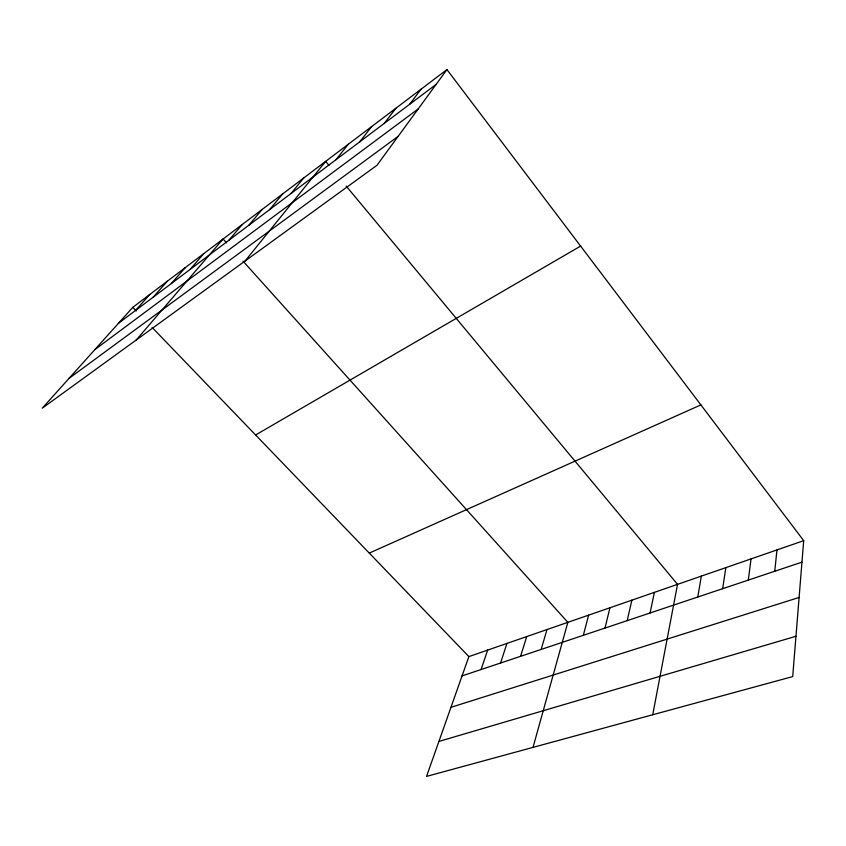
<?xml version="1.0" encoding="UTF-8"?>
<svg xmlns="http://www.w3.org/2000/svg" width="846" height="846" viewBox="0 0 846 846"><rect width="100%" height="100%" fill="white"/><g stroke="black" fill="none" stroke-linecap="round" stroke-linejoin="round"><path stroke-width="1.27" d="M803.7 540.679L792.702 676.589L426.543 776.406L468.885 656.602L803.7 540.679L446.952 69.594L132.79 307.341L42.3 408.174L376.967 165.298L446.952 69.594M774.735 571.262L776.977 549.942M748.319 580.102L751.026 558.92M722.674 588.679L725.826 567.645M697.781 597.012L701.334 576.126M652.731 714.743L677.53 584.364L346.183 186.078M650.077 612.98L654.392 592.38M627.214 620.636L631.867 600.174M604.975 628.07L609.955 607.766M583.338 635.314L588.626 615.148M533.022 747.378L567.846 622.339L243.003 261.139M541.144 649.432L547.002 629.561M520.586 656.316L526.709 636.583M500.568 663.01L506.934 643.425M481.067 669.535L487.666 650.098M409.728 104.238L420.948 89.274M384.253 123.4L395.865 108.256M359.687 141.874L371.648 126.583M335.978 159.714L348.256 144.285M245.076 261.012L325.647 161.385L328.925 165.34M290.95 193.575L303.788 177.935M269.546 209.671L282.627 193.946M248.851 225.237L262.154 209.438M228.811 240.306L242.316 224.454M136.217 340.018L223.09 238.995L226.559 242.855M190.054 269.472L203.897 253.525M171.294 283.569L185.295 267.6M118.419 323.341L153.126 297.242L167.265 281.242M135.508 310.493L149.763 294.482M153.126 297.242L436.155 84.367M94.858 349.599L418.188 108.933M69.023 378.395L398.128 136.354M255.619 434.981L580.61 246.091M369.279 553.094L700.879 404.906M462.064 675.901L801.966 562.146M450.96 707.319L799.11 597.456M438.894 741.445L795.959 636.277M132.79 307.341L136.291 310.979M152.069 327.381L468.885 656.602"/></g></svg>
